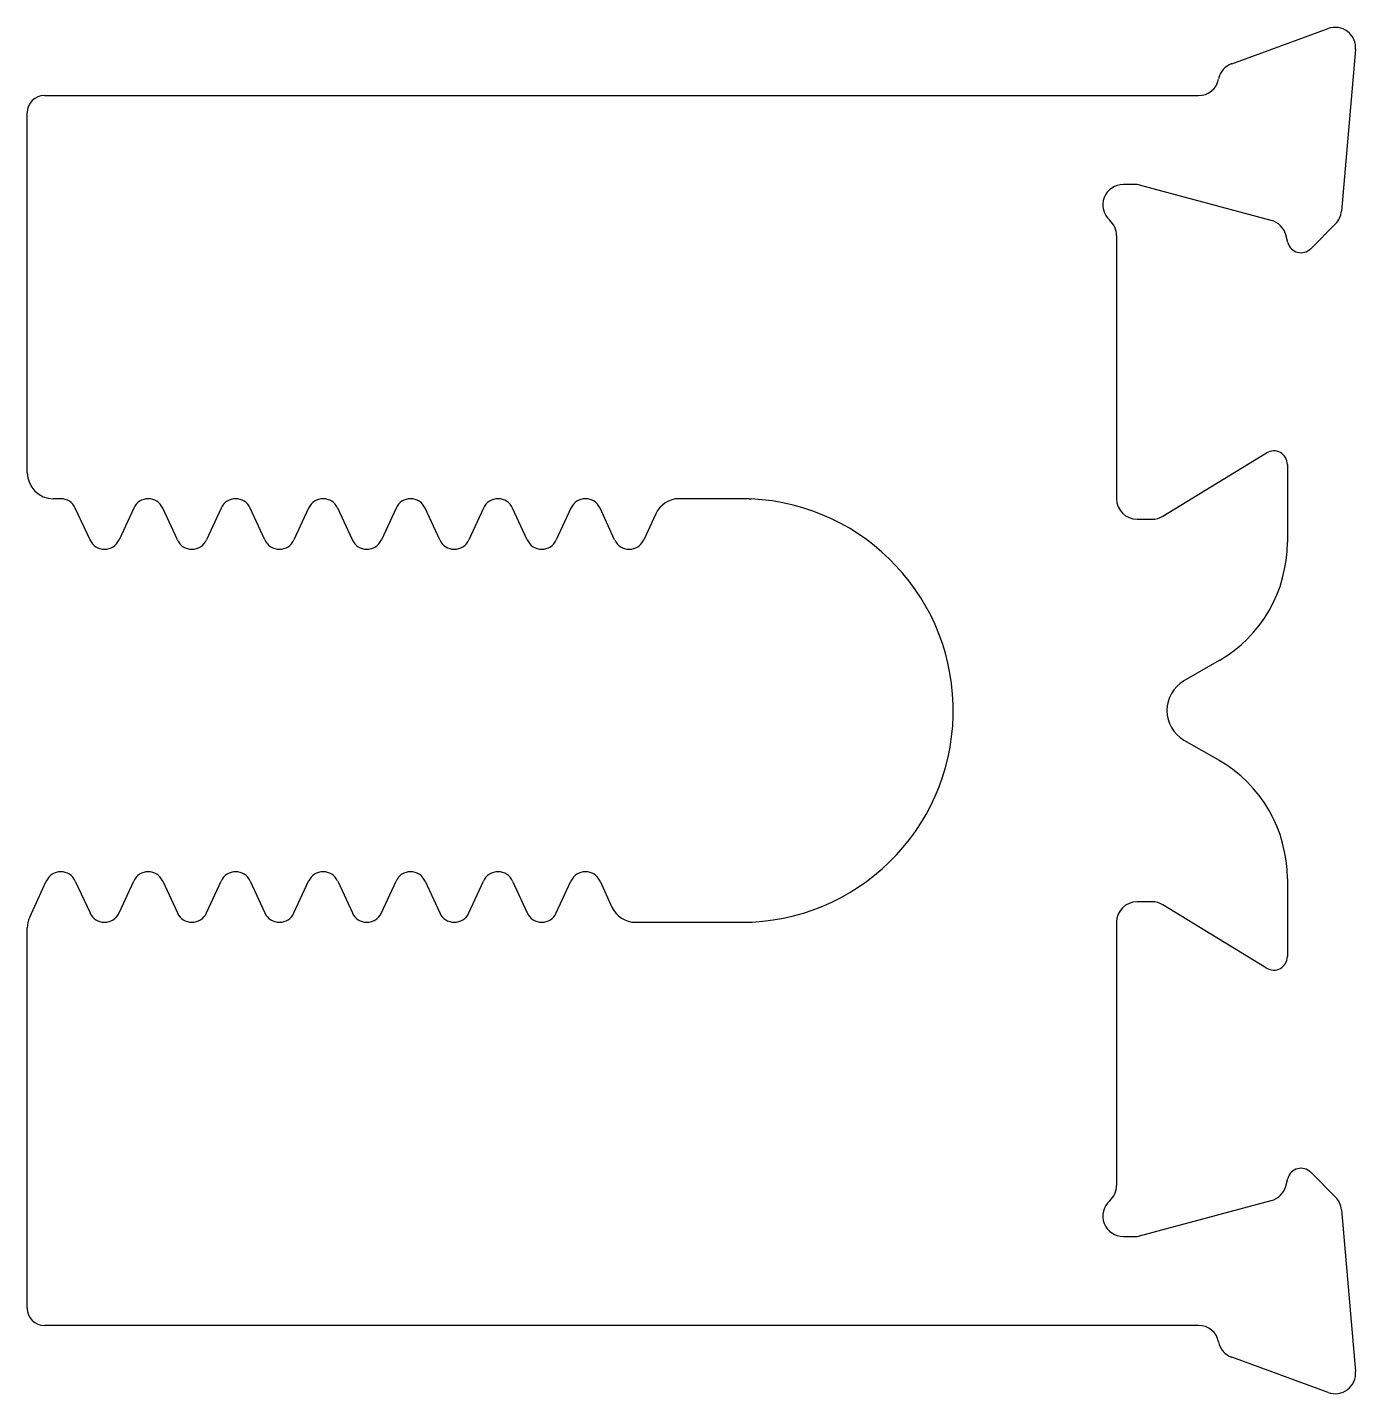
# Model space of a CAD drawing. Extents: x -8.6 to 10.8, y 0.1 to 20.1.
import ezdxf

# ---------------------------------------------------------------- set-up
doc = ezdxf.new("R2010")
doc.units = 0
doc.layers.get('0').update_dxf_attribs({"linetype": 'CONTINUOUS'})

msp = doc.modelspace()

# ---------------------------------------------------------------- linework, layer by layer
at = {"color": 7, "linetype": 'CONTINUOUS'}
for p, q in [((8.981, 19.532), (10.392, 20.046)), ((10.793, 19.738), (10.586, 17.372)), ((-8.399, 19.064), (8.494, 19.064)), ((-8.649, 13.545), (-8.649, 18.814)), ((7.555, 17.764), (7.394, 17.764)), ((9.558, 17.238), (7.632, 17.754)), ((7.294, 17.017), (7.294, 13.164)), ((9.801, 16.912), (9.771, 17.026)), ((10.499, 17.186), (10.136, 16.823)), ((7.972, 12.908), (9.49, 13.835)), ((9.794, 13.664), (9.794, 12.526)), ((-8.159, 13.164), (-8.268, 13.164)), ((-7.731, 12.56), (-7.946, 13.028)), ((-7.091, 13.028), (-7.306, 12.56)), ((-6.451, 12.56), (-6.666, 13.028)), ((-5.811, 13.028), (-6.026, 12.56)), ((-5.171, 12.56), (-5.386, 13.028)), ((-4.531, 13.028), (-4.746, 12.56)), ((-3.891, 12.56), (-4.106, 13.028)), ((-3.251, 13.028), (-3.466, 12.56)), ((-2.611, 12.56), (-2.826, 13.028)), ((-1.971, 13.028), (-2.186, 12.56)), ((-1.331, 12.56), (-1.546, 13.028)), ((-0.692, 13.028), (-0.906, 12.56)), ((-0.052, 12.56), (-0.266, 13.028)), ((1.919, 13.164), (0.895, 13.164)), ((0.549, 12.942), (0.374, 12.56)), ((7.594, 12.864), (7.815, 12.864)), ((8.794, 10.794), (8.281, 10.497)), ((8.281, 9.631), (8.794, 9.335)), ((9.794, 7.602), (9.794, 6.464)), ((-8.614, 7.04), (-8.371, 7.568)), ((-7.946, 7.568), (-7.731, 7.1)), ((-7.306, 7.1), (-7.091, 7.568)), ((-6.666, 7.568), (-6.451, 7.1)), ((-6.026, 7.1), (-5.811, 7.568)), ((-5.386, 7.568), (-5.171, 7.1)), ((-4.746, 7.1), (-4.531, 7.568)), ((-4.106, 7.568), (-3.891, 7.1)), ((-3.466, 7.1), (-3.251, 7.568)), ((-2.826, 7.568), (-2.611, 7.1)), ((-2.186, 7.1), (-1.971, 7.568)), ((-1.546, 7.568), (-1.331, 7.1)), ((-0.906, 7.1), (-0.692, 7.568)), ((-0.266, 7.568), (-0.091, 7.186)), ((7.815, 7.264), (7.594, 7.264)), ((9.49, 6.293), (7.972, 7.22)), ((-8.649, 1.314), (-8.649, 6.881)), ((0.255, 6.964), (1.804, 6.964)), ((7.294, 6.964), (7.294, 3.111)), ((9.771, 3.103), (9.801, 3.216)), ((10.136, 3.305), (10.499, 2.942)), ((7.632, 2.374), (9.558, 2.89)), ((10.586, 2.756), (10.793, 0.39)), ((7.394, 2.364), (7.555, 2.364)), ((8.494, 1.064), (-8.399, 1.064)), ((10.392, 0.082), (8.981, 0.596))]:
    msp.add_line(p, q, dxfattribs=at)
for centre, radius, start, end in [((10.494, 19.764), 0.3, 355, 110), ((9.083, 19.251), 0.3, 110, 169.0957), ((8.494, 19.364), 0.3, 270, 349.0957), ((-8.399, 18.814), 0.25, 90, 180), ((7.394, 17.464), 0.3, 90, 228.1897), ((7.555, 17.464), 0.3, 75, 90), ((6.994, 17.017), 0.3, 0, 48.1897), ((9.481, 16.948), 0.3, 15, 75), ((10.287, 17.399), 0.3, 315, 355), ((9.994, 16.964), 0.2, 195, 315), ((9.594, 13.664), 0.2, 0, 121.4), ((-8.268, 13.545), 0.381, 180, 270), ((-8.159, 12.93), 0.234, 24.675, 90), ((-6.879, 12.93), 0.234, 24.675, 155.325), ((-5.599, 12.93), 0.234, 24.675, 155.325), ((-4.319, 12.93), 0.234, 24.675, 155.325), ((-3.039, 12.93), 0.234, 24.675, 155.325), ((-1.759, 12.93), 0.234, 24.675, 155.325), ((-0.479, 12.93), 0.234, 24.675, 155.325), ((0.895, 12.783), 0.381, 90, 155.325), ((1.804, 10.064), 3.1, 270, 87.3592), ((1.956, 13.364), 0.203, 259.3381, 267.3592), ((7.594, 13.164), 0.3, 180, 270), ((7.815, 13.164), 0.3, 270, 301.4), ((-7.519, 12.658), 0.234, 204.675, 335.325), ((-6.239, 12.658), 0.234, 204.675, 335.325), ((-4.959, 12.658), 0.234, 204.675, 335.325), ((-3.679, 12.658), 0.234, 204.675, 335.325), ((-2.399, 12.658), 0.234, 204.675, 335.325), ((-1.119, 12.658), 0.234, 204.675, 335.325), ((0.161, 12.658), 0.234, 204.675, 335.325), ((7.794, 12.526), 2, 300, 0), ((8.531, 10.064), 0.5, 120, 240), ((7.794, 7.602), 2, 360, 60), ((-8.159, 7.47), 0.234, 24.675, 155.325), ((-6.879, 7.47), 0.234, 24.675, 155.325), ((-5.599, 7.47), 0.234, 24.675, 155.325), ((-4.319, 7.47), 0.234, 24.675, 155.325), ((-3.039, 7.47), 0.234, 24.675, 155.325), ((-1.759, 7.47), 0.234, 24.675, 155.325), ((-0.479, 7.47), 0.234, 24.675, 155.325), ((7.594, 6.964), 0.3, 90, 180), ((7.815, 6.964), 0.3, 58.6, 90), ((-8.268, 6.881), 0.381, 155.325, 180), ((-7.519, 7.198), 0.234, 204.675, 335.325), ((-6.239, 7.198), 0.234, 204.675, 335.325), ((-4.959, 7.198), 0.234, 204.675, 335.325), ((-3.679, 7.198), 0.234, 204.675, 335.325), ((-2.399, 7.198), 0.234, 204.675, 335.325), ((-1.119, 7.198), 0.234, 204.675, 335.325), ((0.255, 7.345), 0.381, 204.675, 270), ((9.594, 6.464), 0.2, 238.6, 360), ((9.994, 3.164), 0.2, 45, 165), ((6.994, 3.111), 0.3, 311.8103, 0), ((9.481, 3.18), 0.3, 285, 345), ((7.394, 2.664), 0.3, 131.8103, 270), ((10.287, 2.73), 0.3, 5, 45), ((7.555, 2.664), 0.3, 270, 285), ((-8.399, 1.314), 0.25, 180, 270), ((8.494, 0.764), 0.3, 10.9043, 90), ((9.083, 0.878), 0.3, 190.9043, 250), ((10.494, 0.364), 0.3, 250, 5)]:
    msp.add_arc(centre, radius, start, end, dxfattribs=at)

doc.saveas('drawing.dxf')
